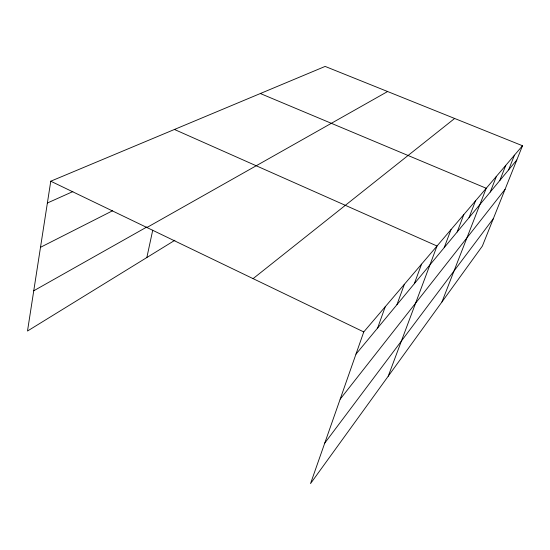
<?xml version="1.0" encoding="UTF-8"?>
<svg xmlns="http://www.w3.org/2000/svg" width="550" height="550" viewBox="0 0 550 550"><rect width="100%" height="100%" fill="white"/><g stroke="black" fill="none" stroke-linecap="round" stroke-linejoin="round"><path stroke-width="0.82" d="M522.5 145.743L363.763 331.932L310.544 483.581L482.357 246.104L522.5 145.743L325.139 66.419L50.765 181.211L27.5 331.024L174.907 240.254M146.843 257.538L152.728 230.216M377.623 328.013L385.241 306.742M396.949 304.679L404.374 284.295M414.301 283.731L421.541 264.165M388.204 376.241L437.016 246.008L174.439 129.47M444.187 247.644L451.048 229.549M457.146 232.004L463.829 214.562M469.006 217.683L475.509 200.853M441.939 301.971L486.234 188.272L260.343 93.527M490.243 192.046L496.402 176.351M499.785 180.531L505.78 165.351M508.612 169.868L514.456 155.176M324.748 443.114L493.371 218.563M340.168 399.169L505.079 189.296M355.967 354.159L516.808 159.974M253.083 278.637L454.651 118.47M33.749 290.785L146.877 226.978M146.926 227.514L387.606 91.527M40.501 247.308L112.578 210.76M47.383 203.005L72.868 191.586M50.765 181.211L363.763 331.932"/></g></svg>
